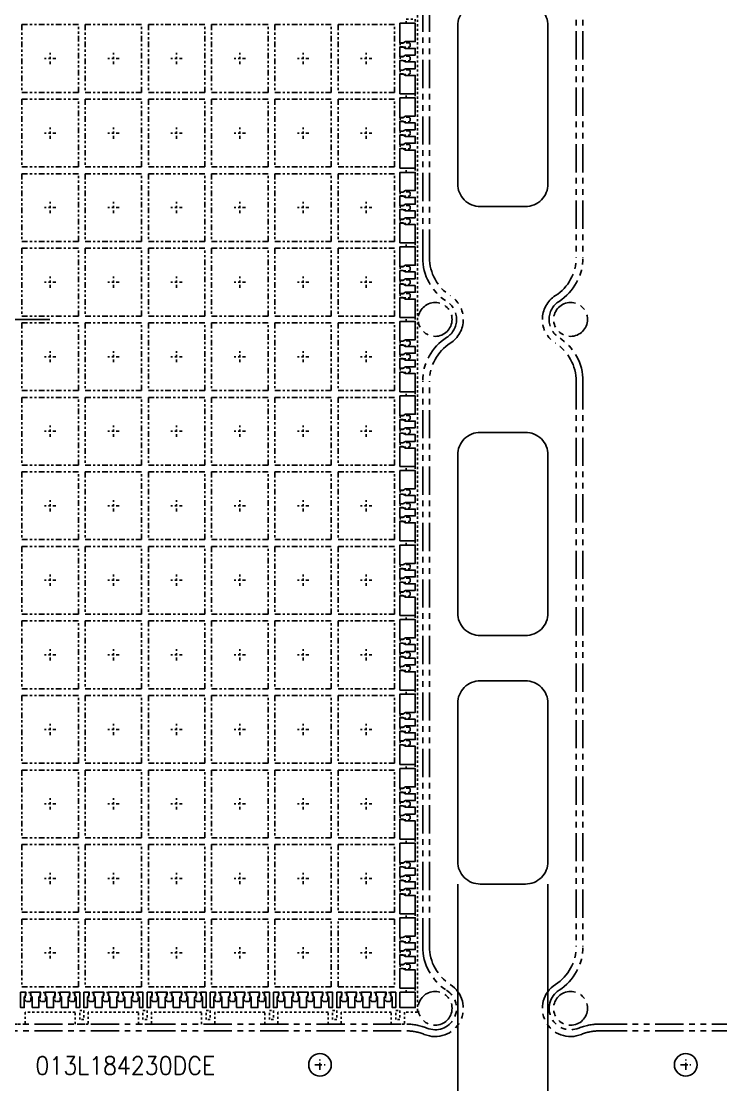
# Model space of a CAD drawing. Extents: x -335 to -11, y -372 to -1.
# Drawn here: x -253.87 to -222.88, y -334.11 to -287.03 of the extents above; entities that cross this region are included whole.
import ezdxf

# ---------------------------------------------------------------- set-up
doc = ezdxf.new("R2010")
doc.units = 0
doc.header["$MEASUREMENT"] = 0
for name, pattern in [('CENTER', [50.8, 31.75, -6.35, 6.35, -6.35]), ('CENTERX2', [4, 2.5, -0.5, 0.5, -0.5]), ('HIDDEN', [0.375, 0.25, -0.125]), ('PHANTOM', [2.5, 1.25, -0.25, 0.25, -0.25, 0.25, -0.25])]:
    doc.linetypes.add(name, pattern=pattern)
doc.layers.add('1', color=7, linetype='CONTINUOUS')
doc.layers.add('1D', color=4, linetype='CONTINUOUS')
doc.styles.add('ROMANS', font='romans', dxfattribs={"width": 0.85, "height": 0.08})

msp = doc.modelspace()

# ---------------------------------------------------------------- linework, layer by layer
at = {"layer": '1'}
for points in [[(-230.536, -294.226, -0.414214), (-231.536, -295.226), (-233.536, -295.226, -0.414214), (-234.536, -294.226), (-234.536, -287.226, -0.414214), (-233.536, -286.226), (-231.536, -286.226, -0.414214), (-230.536, -287.226)], [(-234.536, -313.226, 0.414214), (-233.536, -314.226), (-231.536, -314.226, 0.414214), (-230.536, -313.226), (-230.536, -306.226, 0.414214), (-231.536, -305.226), (-233.536, -305.226, 0.414214), (-234.536, -306.226)], [(-233.536, -325.226), (-231.536, -325.226, 0.414214), (-230.536, -324.226), (-230.536, -317.226, 0.414214), (-231.536, -316.226), (-233.536, -316.226, 0.414214), (-234.536, -317.226), (-234.536, -324.226, 0.414214)]]:
    msp.add_lwpolyline(points, format="xyb", close=True, dxfattribs=at)
for points in [[(-236.844, -287.926), (-236.961, -287.996), (-237.096, -287.996), (-237.096, -287.116), (-236.416, -287.116), (-236.416, -287.926)], [(-236.844, -289.126), (-236.961, -289.196), (-237.096, -289.196), (-237.096, -288.756), (-236.961, -288.756), (-236.844, -288.826), (-236.416, -288.826), (-236.416, -289.126)], [(-237.096, -290.236), (-237.096, -289.356), (-236.961, -289.356), (-236.844, -289.426), (-236.416, -289.426), (-236.416, -290.236)], [(-236.844, -291.226), (-236.961, -291.296), (-237.096, -291.296), (-237.096, -290.416), (-236.416, -290.416), (-236.416, -291.226)], [(-236.844, -292.426), (-236.961, -292.496), (-237.096, -292.496), (-237.096, -292.056), (-236.961, -292.056), (-236.844, -292.126), (-236.416, -292.126), (-236.416, -292.426)], [(-237.096, -293.536), (-237.096, -292.656), (-236.961, -292.656), (-236.844, -292.726), (-236.416, -292.726), (-236.416, -293.536)], [(-236.844, -294.526), (-236.961, -294.596), (-237.096, -294.596), (-237.096, -293.716), (-236.416, -293.716), (-236.416, -294.526)], [(-236.844, -295.726), (-236.961, -295.796), (-237.096, -295.796), (-237.096, -295.356), (-236.961, -295.356), (-236.844, -295.426), (-236.416, -295.426), (-236.416, -295.726)], [(-237.096, -296.836), (-237.096, -295.956), (-236.961, -295.956), (-236.844, -296.026), (-236.416, -296.026), (-236.416, -296.836)], [(-236.844, -297.826), (-236.961, -297.896), (-237.096, -297.896), (-237.096, -297.016), (-236.416, -297.016), (-236.416, -297.826)], [(-236.844, -299.026), (-236.961, -299.096), (-237.096, -299.096), (-237.096, -298.656), (-236.961, -298.656), (-236.844, -298.726), (-236.416, -298.726), (-236.416, -299.026)], [(-237.096, -300.136), (-237.096, -299.256), (-236.961, -299.256), (-236.844, -299.326), (-236.416, -299.326), (-236.416, -300.136)], [(-236.844, -301.126), (-236.961, -301.196), (-237.096, -301.196), (-237.096, -300.316), (-236.416, -300.316), (-236.416, -301.126)], [(-236.844, -302.326), (-236.961, -302.396), (-237.096, -302.396), (-237.096, -301.956), (-236.961, -301.956), (-236.844, -302.026), (-236.416, -302.026), (-236.416, -302.326)], [(-237.096, -303.436), (-237.096, -302.556), (-236.961, -302.556), (-236.844, -302.626), (-236.416, -302.626), (-236.416, -303.436)], [(-236.844, -304.426), (-236.961, -304.496), (-237.096, -304.496), (-237.096, -303.616), (-236.416, -303.616), (-236.416, -304.426)], [(-236.844, -305.626), (-236.961, -305.696), (-237.096, -305.696), (-237.096, -305.256), (-236.961, -305.256), (-236.844, -305.326), (-236.416, -305.326), (-236.416, -305.626)], [(-237.096, -306.736), (-237.096, -305.856), (-236.961, -305.856), (-236.844, -305.926), (-236.416, -305.926), (-236.416, -306.736)], [(-236.844, -307.726), (-236.961, -307.796), (-237.096, -307.796), (-237.096, -306.916), (-236.416, -306.916), (-236.416, -307.726)], [(-236.844, -308.926), (-236.961, -308.996), (-237.096, -308.996), (-237.096, -308.556), (-236.961, -308.556), (-236.844, -308.626), (-236.416, -308.626), (-236.416, -308.926)], [(-237.096, -310.036), (-237.096, -309.156), (-236.961, -309.156), (-236.844, -309.226), (-236.416, -309.226), (-236.416, -310.036)], [(-236.844, -311.026), (-236.961, -311.096), (-237.096, -311.096), (-237.096, -310.216), (-236.416, -310.216), (-236.416, -311.026)], [(-236.844, -312.226), (-236.961, -312.296), (-237.096, -312.296), (-237.096, -311.856), (-236.961, -311.856), (-236.844, -311.926), (-236.416, -311.926), (-236.416, -312.226)], [(-237.096, -313.336), (-237.096, -312.456), (-236.961, -312.456), (-236.844, -312.526), (-236.416, -312.526), (-236.416, -313.336)], [(-236.844, -314.326), (-236.961, -314.396), (-237.096, -314.396), (-237.096, -313.516), (-236.416, -313.516), (-236.416, -314.326)], [(-236.844, -315.526), (-236.961, -315.596), (-237.096, -315.596), (-237.096, -315.156), (-236.961, -315.156), (-236.844, -315.226), (-236.416, -315.226), (-236.416, -315.526)], [(-237.096, -316.636), (-237.096, -315.756), (-236.961, -315.756), (-236.844, -315.826), (-236.416, -315.826), (-236.416, -316.636)], [(-236.844, -317.626), (-236.961, -317.696), (-237.096, -317.696), (-237.096, -316.816), (-236.416, -316.816), (-236.416, -317.626)], [(-236.844, -318.826), (-236.961, -318.896), (-237.096, -318.896), (-237.096, -318.456), (-236.961, -318.456), (-236.844, -318.526), (-236.416, -318.526), (-236.416, -318.826)], [(-237.096, -319.936), (-237.096, -319.056), (-236.961, -319.056), (-236.844, -319.126), (-236.416, -319.126), (-236.416, -319.936)], [(-236.844, -320.926), (-236.961, -320.996), (-237.096, -320.996), (-237.096, -320.116), (-236.416, -320.116), (-236.416, -320.926)], [(-236.844, -322.126), (-236.961, -322.196), (-237.096, -322.196), (-237.096, -321.756), (-236.961, -321.756), (-236.844, -321.826), (-236.416, -321.826), (-236.416, -322.126)], [(-237.096, -323.236), (-237.096, -322.356), (-236.961, -322.356), (-236.844, -322.426), (-236.416, -322.426), (-236.416, -323.236)], [(-236.844, -324.226), (-236.961, -324.296), (-237.096, -324.296), (-237.096, -323.416), (-236.416, -323.416), (-236.416, -324.226)], [(-236.844, -325.426), (-236.961, -325.496), (-237.096, -325.496), (-237.096, -325.056), (-236.961, -325.056), (-236.844, -325.126), (-236.416, -325.126), (-236.416, -325.426)], [(-237.096, -326.536), (-237.096, -325.656), (-236.961, -325.656), (-236.844, -325.726), (-236.416, -325.726), (-236.416, -326.536)], [(-236.844, -327.526), (-236.961, -327.596), (-237.096, -327.596), (-237.096, -326.716), (-236.416, -326.716), (-236.416, -327.526)], [(-236.844, -328.726), (-236.961, -328.796), (-237.096, -328.796), (-237.096, -328.356), (-236.961, -328.356), (-236.844, -328.426), (-236.416, -328.426), (-236.416, -328.726)], [(-237.096, -329.836), (-237.096, -328.956), (-236.961, -328.956), (-236.844, -329.026), (-236.416, -329.026), (-236.416, -329.836)], [(-253.896, -330.016), (-253.896, -330.696), (-253.736, -330.696), (-253.736, -330.226), (-253.661, -330.151), (-253.661, -330.016)], [(-253.386, -330.696), (-253.386, -330.226), (-253.461, -330.151), (-253.461, -330.016), (-253.011, -330.016), (-253.011, -330.151), (-253.086, -330.226), (-253.086, -330.696)], [(-252.736, -330.696), (-252.736, -330.226), (-252.811, -330.151), (-252.811, -330.016), (-252.361, -330.016), (-252.361, -330.151), (-252.436, -330.226), (-252.436, -330.696)], [(-252.161, -330.016), (-251.711, -330.016), (-251.711, -330.151), (-251.786, -330.226), (-251.786, -330.696), (-252.086, -330.696), (-252.086, -330.226), (-252.161, -330.151)], [(-251.436, -330.226), (-251.511, -330.151), (-251.511, -330.016), (-251.276, -330.016), (-251.276, -330.696), (-251.436, -330.696)], [(-251.096, -330.016), (-251.096, -330.696), (-250.936, -330.696), (-250.936, -330.226), (-250.861, -330.151), (-250.861, -330.016)], [(-250.586, -330.696), (-250.586, -330.226), (-250.661, -330.151), (-250.661, -330.016), (-250.211, -330.016), (-250.211, -330.151), (-250.286, -330.226), (-250.286, -330.696)], [(-249.936, -330.696), (-249.936, -330.226), (-250.011, -330.151), (-250.011, -330.016), (-249.561, -330.016), (-249.561, -330.151), (-249.636, -330.226), (-249.636, -330.696)], [(-249.361, -330.016), (-248.911, -330.016), (-248.911, -330.151), (-248.986, -330.226), (-248.986, -330.696), (-249.286, -330.696), (-249.286, -330.226), (-249.361, -330.151)], [(-248.636, -330.226), (-248.711, -330.151), (-248.711, -330.016), (-248.476, -330.016), (-248.476, -330.696), (-248.636, -330.696)], [(-248.296, -330.016), (-248.296, -330.696), (-248.136, -330.696), (-248.136, -330.226), (-248.061, -330.151), (-248.061, -330.016)], [(-247.786, -330.696), (-247.786, -330.226), (-247.861, -330.151), (-247.861, -330.016), (-247.411, -330.016), (-247.411, -330.151), (-247.486, -330.226), (-247.486, -330.696)], [(-247.136, -330.696), (-247.136, -330.226), (-247.211, -330.151), (-247.211, -330.016), (-246.761, -330.016), (-246.761, -330.151), (-246.836, -330.226), (-246.836, -330.696)], [(-246.561, -330.016), (-246.111, -330.016), (-246.111, -330.151), (-246.186, -330.226), (-246.186, -330.696), (-246.486, -330.696), (-246.486, -330.226), (-246.561, -330.151)], [(-245.836, -330.226), (-245.911, -330.151), (-245.911, -330.016), (-245.676, -330.016), (-245.676, -330.696), (-245.836, -330.696)], [(-245.496, -330.016), (-245.496, -330.696), (-245.336, -330.696), (-245.336, -330.226), (-245.261, -330.151), (-245.261, -330.016)], [(-244.986, -330.696), (-244.986, -330.226), (-245.061, -330.151), (-245.061, -330.016), (-244.611, -330.016), (-244.611, -330.151), (-244.686, -330.226), (-244.686, -330.696)], [(-244.336, -330.696), (-244.336, -330.226), (-244.411, -330.151), (-244.411, -330.016), (-243.961, -330.016), (-243.961, -330.151), (-244.036, -330.226), (-244.036, -330.696)], [(-243.761, -330.016), (-243.311, -330.016), (-243.311, -330.151), (-243.386, -330.226), (-243.386, -330.696), (-243.686, -330.696), (-243.686, -330.226), (-243.761, -330.151)], [(-243.036, -330.226), (-243.111, -330.151), (-243.111, -330.016), (-242.876, -330.016), (-242.876, -330.696), (-243.036, -330.696)], [(-242.696, -330.016), (-242.696, -330.696), (-242.536, -330.696), (-242.536, -330.226), (-242.461, -330.151), (-242.461, -330.016)], [(-242.186, -330.696), (-242.186, -330.226), (-242.261, -330.151), (-242.261, -330.016), (-241.811, -330.016), (-241.811, -330.151), (-241.886, -330.226), (-241.886, -330.696)], [(-241.536, -330.696), (-241.536, -330.226), (-241.611, -330.151), (-241.611, -330.016), (-241.161, -330.016), (-241.161, -330.151), (-241.236, -330.226), (-241.236, -330.696)], [(-240.961, -330.016), (-240.511, -330.016), (-240.511, -330.151), (-240.586, -330.226), (-240.586, -330.696), (-240.886, -330.696), (-240.886, -330.226), (-240.961, -330.151)], [(-240.236, -330.226), (-240.311, -330.151), (-240.311, -330.016), (-240.076, -330.016), (-240.076, -330.696), (-240.236, -330.696)], [(-239.896, -330.016), (-239.896, -330.696), (-239.736, -330.696), (-239.736, -330.226), (-239.661, -330.151), (-239.661, -330.016)], [(-239.386, -330.696), (-239.386, -330.226), (-239.461, -330.151), (-239.461, -330.016), (-239.011, -330.016), (-239.011, -330.151), (-239.086, -330.226), (-239.086, -330.696)], [(-238.736, -330.696), (-238.736, -330.226), (-238.811, -330.151), (-238.811, -330.016), (-238.361, -330.016), (-238.361, -330.151), (-238.436, -330.226), (-238.436, -330.696)], [(-238.161, -330.016), (-237.711, -330.016), (-237.711, -330.151), (-237.786, -330.226), (-237.786, -330.696), (-238.086, -330.696), (-238.086, -330.226), (-238.161, -330.151)], [(-237.436, -330.226), (-237.511, -330.151), (-237.511, -330.016), (-237.276, -330.016), (-237.276, -330.696), (-237.436, -330.696)]]:
    msp.add_lwpolyline(points, close=True, dxfattribs=at)
for points in [[(-237.096, -288.156), (-236.961, -288.156), (-236.844, -288.226), (-236.416, -288.226), (-236.416, -288.526), (-236.844, -288.526), (-236.961, -288.596), (-237.096, -288.596), (-237.096, -288.156)], [(-237.096, -291.456), (-236.961, -291.456), (-236.844, -291.526), (-236.416, -291.526), (-236.416, -291.826), (-236.844, -291.826), (-236.961, -291.896), (-237.096, -291.896), (-237.096, -291.456)], [(-237.096, -294.756), (-236.961, -294.756), (-236.844, -294.826), (-236.416, -294.826), (-236.416, -295.126), (-236.844, -295.126), (-236.961, -295.196), (-237.096, -295.196), (-237.096, -294.756)], [(-237.096, -298.056), (-236.961, -298.056), (-236.844, -298.126), (-236.416, -298.126), (-236.416, -298.426), (-236.844, -298.426), (-236.961, -298.496), (-237.096, -298.496), (-237.096, -298.056)], [(-237.096, -301.356), (-236.961, -301.356), (-236.844, -301.426), (-236.416, -301.426), (-236.416, -301.726), (-236.844, -301.726), (-236.961, -301.796), (-237.096, -301.796), (-237.096, -301.356)], [(-237.096, -304.656), (-236.961, -304.656), (-236.844, -304.726), (-236.416, -304.726), (-236.416, -305.026), (-236.844, -305.026), (-236.961, -305.096), (-237.096, -305.096), (-237.096, -304.656)], [(-237.096, -307.956), (-236.961, -307.956), (-236.844, -308.026), (-236.416, -308.026), (-236.416, -308.326), (-236.844, -308.326), (-236.961, -308.396), (-237.096, -308.396), (-237.096, -307.956)], [(-237.096, -311.256), (-236.961, -311.256), (-236.844, -311.326), (-236.416, -311.326), (-236.416, -311.626), (-236.844, -311.626), (-236.961, -311.696), (-237.096, -311.696), (-237.096, -311.256)], [(-237.096, -314.556), (-236.961, -314.556), (-236.844, -314.626), (-236.416, -314.626), (-236.416, -314.926), (-236.844, -314.926), (-236.961, -314.996), (-237.096, -314.996), (-237.096, -314.556)], [(-237.096, -317.856), (-236.961, -317.856), (-236.844, -317.926), (-236.416, -317.926), (-236.416, -318.226), (-236.844, -318.226), (-236.961, -318.296), (-237.096, -318.296), (-237.096, -317.856)], [(-237.096, -321.156), (-236.961, -321.156), (-236.844, -321.226), (-236.416, -321.226), (-236.416, -321.526), (-236.844, -321.526), (-236.961, -321.596), (-237.096, -321.596), (-237.096, -321.156)], [(-237.096, -324.456), (-236.961, -324.456), (-236.844, -324.526), (-236.416, -324.526), (-236.416, -324.826), (-236.844, -324.826), (-236.961, -324.896), (-237.096, -324.896), (-237.096, -324.456)], [(-237.096, -327.756), (-236.961, -327.756), (-236.844, -327.826), (-236.416, -327.826), (-236.416, -328.126), (-236.844, -328.126), (-236.961, -328.196), (-237.096, -328.196), (-237.096, -327.756)]]:
    msp.add_lwpolyline(points, dxfattribs=at)
at = {"layer": '1', "linetype": 'ByBlock'}
msp.add_lwpolyline([(-236.416, -330.016), (-236.416, -330.696), (-237.096, -330.696), (-237.096, -330.016)], close=True, dxfattribs=at)
at = {"layer": '1'}
for centre in [(-240.636, -333.226), (-224.436, -333.226)]:
    msp.add_circle(centre, 0.5, dxfattribs=at)
at = {"layer": '1D', "linetype": 'HIDDEN', "ltscale": 0.2}
for p, q in [((-236.316, -269.556), (-236.316, -330.896)), ((-251.476, -330.896), (-253.696, -330.896)), ((-248.676, -330.896), (-250.896, -330.896)), ((-245.876, -330.896), (-248.096, -330.896)), ((-243.076, -330.896), (-245.296, -330.896)), ((-240.276, -330.896), (-242.496, -330.896)), ((-237.476, -330.896), (-239.696, -330.896)), ((-236.316, -330.896), (-236.896, -330.896))]:
    msp.add_line(p, q, dxfattribs=at)
at = {"layer": '1D', "linetype": 'CENTERX2'}
msp.add_line((-275.101, -300.226), (-252.471, -300.226), dxfattribs=at)
at = {"layer": '1D', "linetype": 'ByBlock'}
for p, q in [((-234.536, -325.234), (-234.536, -347.436)), ((-230.536, -325.234), (-230.536, -347.436))]:
    msp.add_line(p, q, dxfattribs=at)
at = {"layer": '1D', "linetype": 'CENTER', "ltscale": 0.01}
for p, q in [((-240.866, -333.226), (-240.407, -333.226)), ((-240.636, -333.456), (-240.636, -332.997)), ((-224.666, -333.226), (-224.207, -333.226)), ((-224.436, -333.456), (-224.436, -332.997))]:
    msp.add_line(p, q, dxfattribs=at)
at = {"layer": '1D', "color": 2, "linetype": 'PHANTOM'}
for points in [[(-236.786, -268.726), (-290.786, -268.726, -0.09902), (-291.555, -268.572, 0.916659), (-292.709, -270.78, -0.255924), (-291.786, -272.465), (-291.786, -297.488, -0.255924), (-292.709, -299.173, 0.547723), (-292.709, -301.28, -0.255924), (-291.786, -302.965), (-291.786, -327.988, -0.255924), (-292.709, -329.673, 0.916659), (-291.555, -331.88, -0.09902), (-290.786, -331.726), (-236.786, -331.726, -0.09902), (-236.017, -331.88, 0.916659), (-234.863, -329.673, -0.255924), (-235.786, -327.988), (-235.786, -302.965, -0.255924), (-234.863, -301.28, 0.547723), (-234.863, -299.173, -0.255924), (-235.786, -297.488), (-235.786, -272.465, -0.255924), (-234.863, -270.78, 0.916659), (-236.017, -268.572, -0.09902)], [(-236.786, -269.026), (-290.786, -269.026, -0.09902), (-291.671, -268.849, 0.916659), (-292.548, -270.527, -0.255924), (-291.486, -272.465), (-291.486, -297.488, -0.255924), (-292.548, -299.426, 0.547723), (-292.548, -301.027, -0.255924), (-291.486, -302.965), (-291.486, -327.988, -0.255924), (-292.548, -329.926, 0.916659), (-291.671, -331.603, -0.09902), (-290.786, -331.426), (-236.786, -331.426, -0.09902), (-235.902, -331.603, 0.916659), (-235.025, -329.926, -0.255924), (-236.086, -327.988), (-236.086, -302.965, -0.255924), (-235.025, -301.027, 0.547723), (-235.025, -299.426, -0.255924), (-236.086, -297.488), (-236.086, -272.465, -0.255924), (-235.025, -270.527, 0.916659), (-235.902, -268.849, -0.09902)], [(-174.286, -268.726), (-228.286, -268.726, -0.09902), (-229.055, -268.572, 0.916659), (-230.209, -270.78, -0.255924), (-229.286, -272.465), (-229.286, -297.488, -0.255924), (-230.209, -299.173, 0.547723), (-230.209, -301.28, -0.255924), (-229.286, -302.965), (-229.286, -327.988, -0.255924), (-230.209, -329.673, 0.916659), (-229.055, -331.88, -0.09902), (-228.286, -331.726), (-174.286, -331.726, -0.09902), (-173.517, -331.88, 0.916659), (-172.363, -329.673, -0.255924), (-173.286, -327.988), (-173.286, -302.965, -0.255924), (-172.363, -301.28, 0.547723), (-172.363, -299.173, -0.255924), (-173.286, -297.488), (-173.286, -272.465, -0.255924), (-172.363, -270.78, 0.916659), (-173.517, -268.572, -0.09902)], [(-174.286, -269.026), (-228.286, -269.026, -0.09902), (-229.171, -268.849, 0.916659), (-230.048, -270.527, -0.255924), (-228.986, -272.465), (-228.986, -297.488, -0.255924), (-230.048, -299.426, 0.547723), (-230.048, -301.027, -0.255924), (-228.986, -302.965), (-228.986, -327.988, -0.255924), (-230.048, -329.926, 0.916659), (-229.171, -331.603, -0.09902), (-228.286, -331.426), (-174.286, -331.426, -0.09902), (-173.402, -331.603, 0.916659), (-172.525, -329.926, -0.255924), (-173.586, -327.988), (-173.586, -302.965, -0.255924), (-172.525, -301.027, 0.547723), (-172.525, -299.426, -0.255924), (-173.586, -297.488), (-173.586, -272.465, -0.255924), (-172.525, -270.527, 0.916659), (-173.402, -268.849, -0.09902)]]:
    msp.add_lwpolyline(points, format="xyb", close=True, dxfattribs=at)
at = {"layer": '1D', "color": 2, "linetype": 'PHANTOM', "ltscale": 0.2}
for points in [[(-251.336, -287.176), (-253.836, -287.176), (-253.836, -290.176), (-251.336, -290.176)], [(-248.536, -287.176), (-251.036, -287.176), (-251.036, -290.176), (-248.536, -290.176)], [(-245.736, -287.176), (-248.236, -287.176), (-248.236, -290.176), (-245.736, -290.176)], [(-242.936, -287.176), (-245.436, -287.176), (-245.436, -290.176), (-242.936, -290.176)], [(-240.136, -287.176), (-242.636, -287.176), (-242.636, -290.176), (-240.136, -290.176)], [(-237.336, -287.176), (-239.836, -287.176), (-239.836, -290.176), (-237.336, -290.176)], [(-251.336, -290.476), (-253.836, -290.476), (-253.836, -293.476), (-251.336, -293.476)], [(-248.536, -290.476), (-251.036, -290.476), (-251.036, -293.476), (-248.536, -293.476)], [(-245.736, -290.476), (-248.236, -290.476), (-248.236, -293.476), (-245.736, -293.476)], [(-242.936, -290.476), (-245.436, -290.476), (-245.436, -293.476), (-242.936, -293.476)], [(-240.136, -290.476), (-242.636, -290.476), (-242.636, -293.476), (-240.136, -293.476)], [(-237.336, -290.476), (-239.836, -290.476), (-239.836, -293.476), (-237.336, -293.476)], [(-251.336, -293.776), (-253.836, -293.776), (-253.836, -296.776), (-251.336, -296.776)], [(-248.536, -293.776), (-251.036, -293.776), (-251.036, -296.776), (-248.536, -296.776)], [(-245.736, -293.776), (-248.236, -293.776), (-248.236, -296.776), (-245.736, -296.776)], [(-242.936, -293.776), (-245.436, -293.776), (-245.436, -296.776), (-242.936, -296.776)], [(-240.136, -293.776), (-242.636, -293.776), (-242.636, -296.776), (-240.136, -296.776)], [(-237.336, -293.776), (-239.836, -293.776), (-239.836, -296.776), (-237.336, -296.776)], [(-251.336, -297.076), (-253.836, -297.076), (-253.836, -300.076), (-251.336, -300.076)], [(-248.536, -297.076), (-251.036, -297.076), (-251.036, -300.076), (-248.536, -300.076)], [(-245.736, -297.076), (-248.236, -297.076), (-248.236, -300.076), (-245.736, -300.076)], [(-242.936, -297.076), (-245.436, -297.076), (-245.436, -300.076), (-242.936, -300.076)], [(-240.136, -297.076), (-242.636, -297.076), (-242.636, -300.076), (-240.136, -300.076)], [(-237.336, -297.076), (-239.836, -297.076), (-239.836, -300.076), (-237.336, -300.076)], [(-251.336, -300.376), (-253.836, -300.376), (-253.836, -303.376), (-251.336, -303.376)], [(-248.536, -300.376), (-251.036, -300.376), (-251.036, -303.376), (-248.536, -303.376)], [(-245.736, -300.376), (-248.236, -300.376), (-248.236, -303.376), (-245.736, -303.376)], [(-242.936, -300.376), (-245.436, -300.376), (-245.436, -303.376), (-242.936, -303.376)], [(-240.136, -300.376), (-242.636, -300.376), (-242.636, -303.376), (-240.136, -303.376)], [(-237.336, -300.376), (-239.836, -300.376), (-239.836, -303.376), (-237.336, -303.376)], [(-251.336, -303.676), (-253.836, -303.676), (-253.836, -306.676), (-251.336, -306.676)], [(-248.536, -303.676), (-251.036, -303.676), (-251.036, -306.676), (-248.536, -306.676)], [(-245.736, -303.676), (-248.236, -303.676), (-248.236, -306.676), (-245.736, -306.676)], [(-242.936, -303.676), (-245.436, -303.676), (-245.436, -306.676), (-242.936, -306.676)], [(-240.136, -303.676), (-242.636, -303.676), (-242.636, -306.676), (-240.136, -306.676)], [(-237.336, -303.676), (-239.836, -303.676), (-239.836, -306.676), (-237.336, -306.676)], [(-251.336, -306.976), (-253.836, -306.976), (-253.836, -309.976), (-251.336, -309.976)], [(-248.536, -306.976), (-251.036, -306.976), (-251.036, -309.976), (-248.536, -309.976)], [(-245.736, -306.976), (-248.236, -306.976), (-248.236, -309.976), (-245.736, -309.976)], [(-242.936, -306.976), (-245.436, -306.976), (-245.436, -309.976), (-242.936, -309.976)], [(-240.136, -306.976), (-242.636, -306.976), (-242.636, -309.976), (-240.136, -309.976)], [(-237.336, -306.976), (-239.836, -306.976), (-239.836, -309.976), (-237.336, -309.976)], [(-251.336, -310.276), (-253.836, -310.276), (-253.836, -313.276), (-251.336, -313.276)], [(-248.536, -310.276), (-251.036, -310.276), (-251.036, -313.276), (-248.536, -313.276)], [(-245.736, -310.276), (-248.236, -310.276), (-248.236, -313.276), (-245.736, -313.276)], [(-242.936, -310.276), (-245.436, -310.276), (-245.436, -313.276), (-242.936, -313.276)], [(-240.136, -310.276), (-242.636, -310.276), (-242.636, -313.276), (-240.136, -313.276)], [(-237.336, -310.276), (-239.836, -310.276), (-239.836, -313.276), (-237.336, -313.276)], [(-251.336, -313.576), (-253.836, -313.576), (-253.836, -316.576), (-251.336, -316.576)], [(-248.536, -313.576), (-251.036, -313.576), (-251.036, -316.576), (-248.536, -316.576)], [(-245.736, -313.576), (-248.236, -313.576), (-248.236, -316.576), (-245.736, -316.576)], [(-242.936, -313.576), (-245.436, -313.576), (-245.436, -316.576), (-242.936, -316.576)], [(-240.136, -313.576), (-242.636, -313.576), (-242.636, -316.576), (-240.136, -316.576)], [(-237.336, -313.576), (-239.836, -313.576), (-239.836, -316.576), (-237.336, -316.576)], [(-251.336, -316.876), (-253.836, -316.876), (-253.836, -319.876), (-251.336, -319.876)], [(-248.536, -316.876), (-251.036, -316.876), (-251.036, -319.876), (-248.536, -319.876)], [(-245.736, -316.876), (-248.236, -316.876), (-248.236, -319.876), (-245.736, -319.876)], [(-242.936, -316.876), (-245.436, -316.876), (-245.436, -319.876), (-242.936, -319.876)], [(-240.136, -316.876), (-242.636, -316.876), (-242.636, -319.876), (-240.136, -319.876)], [(-237.336, -316.876), (-239.836, -316.876), (-239.836, -319.876), (-237.336, -319.876)], [(-251.336, -320.176), (-253.836, -320.176), (-253.836, -323.176), (-251.336, -323.176)], [(-248.536, -320.176), (-251.036, -320.176), (-251.036, -323.176), (-248.536, -323.176)], [(-245.736, -320.176), (-248.236, -320.176), (-248.236, -323.176), (-245.736, -323.176)], [(-242.936, -320.176), (-245.436, -320.176), (-245.436, -323.176), (-242.936, -323.176)], [(-240.136, -320.176), (-242.636, -320.176), (-242.636, -323.176), (-240.136, -323.176)], [(-237.336, -320.176), (-239.836, -320.176), (-239.836, -323.176), (-237.336, -323.176)], [(-251.336, -323.476), (-253.836, -323.476), (-253.836, -326.476), (-251.336, -326.476)], [(-248.536, -323.476), (-251.036, -323.476), (-251.036, -326.476), (-248.536, -326.476)], [(-245.736, -323.476), (-248.236, -323.476), (-248.236, -326.476), (-245.736, -326.476)], [(-242.936, -323.476), (-245.436, -323.476), (-245.436, -326.476), (-242.936, -326.476)], [(-240.136, -323.476), (-242.636, -323.476), (-242.636, -326.476), (-240.136, -326.476)], [(-237.336, -323.476), (-239.836, -323.476), (-239.836, -326.476), (-237.336, -326.476)], [(-251.336, -326.776), (-253.836, -326.776), (-253.836, -329.776), (-251.336, -329.776)], [(-248.536, -326.776), (-251.036, -326.776), (-251.036, -329.776), (-248.536, -329.776)], [(-245.736, -326.776), (-248.236, -326.776), (-248.236, -329.776), (-245.736, -329.776)], [(-242.936, -326.776), (-245.436, -326.776), (-245.436, -329.776), (-242.936, -329.776)], [(-240.136, -326.776), (-242.636, -326.776), (-242.636, -329.776), (-240.136, -329.776)], [(-239.836, -326.776), (-237.336, -326.776), (-237.336, -329.776), (-239.836, -329.776)]]:
    msp.add_lwpolyline(points, close=True, dxfattribs=at)
at = {"layer": '1D', "linetype": 'HIDDEN', "ltscale": 0.2}
for points in [[(-236.816, -287.116), (-236.816, -286.936), (-236.416, -286.936), (-236.416, -287.116)], [(-236.816, -290.416), (-236.816, -290.236), (-236.416, -290.236), (-236.416, -290.416)], [(-236.816, -293.716), (-236.816, -293.536), (-236.416, -293.536), (-236.416, -293.716)], [(-236.816, -297.016), (-236.816, -296.836), (-236.416, -296.836), (-236.416, -297.016)], [(-236.816, -300.316), (-236.816, -300.136), (-236.416, -300.136), (-236.416, -300.316)], [(-236.816, -303.616), (-236.816, -303.436), (-236.416, -303.436), (-236.416, -303.616)], [(-236.816, -306.916), (-236.816, -306.736), (-236.416, -306.736), (-236.416, -306.916)], [(-236.816, -310.216), (-236.816, -310.036), (-236.416, -310.036), (-236.416, -310.216)], [(-236.816, -313.516), (-236.816, -313.336), (-236.416, -313.336), (-236.416, -313.516)], [(-236.816, -316.816), (-236.816, -316.636), (-236.416, -316.636), (-236.416, -316.816)], [(-236.816, -320.116), (-236.816, -319.936), (-236.416, -319.936), (-236.416, -320.116)], [(-236.816, -323.416), (-236.816, -323.236), (-236.416, -323.236), (-236.416, -323.416)], [(-236.816, -326.716), (-236.816, -326.536), (-236.416, -326.536), (-236.416, -326.716)], [(-236.816, -330.016), (-236.816, -329.836), (-236.416, -329.836), (-236.416, -330.016)], [(-251.276, -330.826), (-251.096, -330.826), (-251.096, -331.226), (-251.276, -331.226)], [(-248.476, -330.826), (-248.296, -330.826), (-248.296, -331.226), (-248.476, -331.226)], [(-245.676, -330.826), (-245.496, -330.826), (-245.496, -331.226), (-245.676, -331.226)], [(-242.876, -330.826), (-242.696, -330.826), (-242.696, -331.226), (-242.876, -331.226)], [(-240.076, -330.826), (-239.896, -330.826), (-239.896, -331.226), (-240.076, -331.226)], [(-237.276, -330.826), (-237.096, -330.826), (-237.096, -331.226), (-237.276, -331.226)]]:
    msp.add_lwpolyline(points, close=True, dxfattribs=at)
for points in [[(-236.636, -288.051, 0.414214), (-236.711, -287.976), (-236.928, -287.976), (-236.961, -287.986), (-237.086, -287.986), (-237.086, -288.166), (-236.961, -288.166), (-236.928, -288.176), (-236.711, -288.176, 0.414214), (-236.636, -288.101)], [(-236.636, -288.651, 0.414214), (-236.711, -288.576), (-236.928, -288.576), (-236.961, -288.586), (-237.086, -288.586), (-237.086, -288.766), (-236.961, -288.766), (-236.928, -288.776), (-236.711, -288.776, 0.414214), (-236.636, -288.701)], [(-236.636, -289.251, 0.414214), (-236.711, -289.176), (-236.928, -289.176), (-236.961, -289.186), (-237.086, -289.186), (-237.086, -289.366), (-236.961, -289.366), (-236.928, -289.376), (-236.711, -289.376, 0.414214), (-236.636, -289.301)], [(-236.636, -291.351, 0.414214), (-236.711, -291.276), (-236.928, -291.276), (-236.961, -291.286), (-237.086, -291.286), (-237.086, -291.466), (-236.961, -291.466), (-236.928, -291.476), (-236.711, -291.476, 0.414214), (-236.636, -291.401)], [(-236.636, -291.951, 0.414214), (-236.711, -291.876), (-236.928, -291.876), (-236.961, -291.886), (-237.086, -291.886), (-237.086, -292.066), (-236.961, -292.066), (-236.928, -292.076), (-236.711, -292.076, 0.414214), (-236.636, -292.001)], [(-236.636, -292.551, 0.414214), (-236.711, -292.476), (-236.928, -292.476), (-236.961, -292.486), (-237.086, -292.486), (-237.086, -292.666), (-236.961, -292.666), (-236.928, -292.676), (-236.711, -292.676, 0.414214), (-236.636, -292.601)], [(-236.636, -294.651, 0.414214), (-236.711, -294.576), (-236.928, -294.576), (-236.961, -294.586), (-237.086, -294.586), (-237.086, -294.766), (-236.961, -294.766), (-236.928, -294.776), (-236.711, -294.776, 0.414214), (-236.636, -294.701)], [(-236.636, -295.251, 0.414214), (-236.711, -295.176), (-236.928, -295.176), (-236.961, -295.186), (-237.086, -295.186), (-237.086, -295.366), (-236.961, -295.366), (-236.928, -295.376), (-236.711, -295.376, 0.414214), (-236.636, -295.301)], [(-236.636, -295.851, 0.414214), (-236.711, -295.776), (-236.928, -295.776), (-236.961, -295.786), (-237.086, -295.786), (-237.086, -295.966), (-236.961, -295.966), (-236.928, -295.976), (-236.711, -295.976, 0.414214), (-236.636, -295.901)], [(-236.636, -297.951, 0.414214), (-236.711, -297.876), (-236.928, -297.876), (-236.961, -297.886), (-237.086, -297.886), (-237.086, -298.066), (-236.961, -298.066), (-236.928, -298.076), (-236.711, -298.076, 0.414214), (-236.636, -298.001)], [(-236.636, -298.551, 0.414214), (-236.711, -298.476), (-236.928, -298.476), (-236.961, -298.486), (-237.086, -298.486), (-237.086, -298.666), (-236.961, -298.666), (-236.928, -298.676), (-236.711, -298.676, 0.414214), (-236.636, -298.601)], [(-236.636, -299.151, 0.414214), (-236.711, -299.076), (-236.928, -299.076), (-236.961, -299.086), (-237.086, -299.086), (-237.086, -299.266), (-236.961, -299.266), (-236.928, -299.276), (-236.711, -299.276, 0.414214), (-236.636, -299.201)], [(-236.636, -301.251, 0.414214), (-236.711, -301.176), (-236.928, -301.176), (-236.961, -301.186), (-237.086, -301.186), (-237.086, -301.366), (-236.961, -301.366), (-236.928, -301.376), (-236.711, -301.376, 0.414214), (-236.636, -301.301)], [(-236.636, -301.851, 0.414214), (-236.711, -301.776), (-236.928, -301.776), (-236.961, -301.786), (-237.086, -301.786), (-237.086, -301.966), (-236.961, -301.966), (-236.928, -301.976), (-236.711, -301.976, 0.414214), (-236.636, -301.901)], [(-236.636, -302.451, 0.414214), (-236.711, -302.376), (-236.928, -302.376), (-236.961, -302.386), (-237.086, -302.386), (-237.086, -302.566), (-236.961, -302.566), (-236.928, -302.576), (-236.711, -302.576, 0.414214), (-236.636, -302.501)], [(-236.636, -304.551, 0.414214), (-236.711, -304.476), (-236.928, -304.476), (-236.961, -304.486), (-237.086, -304.486), (-237.086, -304.666), (-236.961, -304.666), (-236.928, -304.676), (-236.711, -304.676, 0.414214), (-236.636, -304.601)], [(-236.636, -305.151, 0.414214), (-236.711, -305.076), (-236.928, -305.076), (-236.961, -305.086), (-237.086, -305.086), (-237.086, -305.266), (-236.961, -305.266), (-236.928, -305.276), (-236.711, -305.276, 0.414214), (-236.636, -305.201)], [(-236.636, -305.751, 0.414214), (-236.711, -305.676), (-236.928, -305.676), (-236.961, -305.686), (-237.086, -305.686), (-237.086, -305.866), (-236.961, -305.866), (-236.928, -305.876), (-236.711, -305.876, 0.414214), (-236.636, -305.801)], [(-236.636, -307.851, 0.414214), (-236.711, -307.776), (-236.928, -307.776), (-236.961, -307.786), (-237.086, -307.786), (-237.086, -307.966), (-236.961, -307.966), (-236.928, -307.976), (-236.711, -307.976, 0.414214), (-236.636, -307.901)], [(-236.636, -308.451, 0.414214), (-236.711, -308.376), (-236.928, -308.376), (-236.961, -308.386), (-237.086, -308.386), (-237.086, -308.566), (-236.961, -308.566), (-236.928, -308.576), (-236.711, -308.576, 0.414214), (-236.636, -308.501)], [(-236.636, -309.051, 0.414214), (-236.711, -308.976), (-236.928, -308.976), (-236.961, -308.986), (-237.086, -308.986), (-237.086, -309.166), (-236.961, -309.166), (-236.928, -309.176), (-236.711, -309.176, 0.414214), (-236.636, -309.101)], [(-236.636, -311.151, 0.414214), (-236.711, -311.076), (-236.928, -311.076), (-236.961, -311.086), (-237.086, -311.086), (-237.086, -311.266), (-236.961, -311.266), (-236.928, -311.276), (-236.711, -311.276, 0.414214), (-236.636, -311.201)], [(-236.636, -311.751, 0.414214), (-236.711, -311.676), (-236.928, -311.676), (-236.961, -311.686), (-237.086, -311.686), (-237.086, -311.866), (-236.961, -311.866), (-236.928, -311.876), (-236.711, -311.876, 0.414214), (-236.636, -311.801)], [(-236.636, -312.351, 0.414214), (-236.711, -312.276), (-236.928, -312.276), (-236.961, -312.286), (-237.086, -312.286), (-237.086, -312.466), (-236.961, -312.466), (-236.928, -312.476), (-236.711, -312.476, 0.414214), (-236.636, -312.401)], [(-236.636, -314.451, 0.414214), (-236.711, -314.376), (-236.928, -314.376), (-236.961, -314.386), (-237.086, -314.386), (-237.086, -314.566), (-236.961, -314.566), (-236.928, -314.576), (-236.711, -314.576, 0.414214), (-236.636, -314.501)], [(-236.636, -315.051, 0.414214), (-236.711, -314.976), (-236.928, -314.976), (-236.961, -314.986), (-237.086, -314.986), (-237.086, -315.166), (-236.961, -315.166), (-236.928, -315.176), (-236.711, -315.176, 0.414214), (-236.636, -315.101)], [(-236.636, -315.651, 0.414214), (-236.711, -315.576), (-236.928, -315.576), (-236.961, -315.586), (-237.086, -315.586), (-237.086, -315.766), (-236.961, -315.766), (-236.928, -315.776), (-236.711, -315.776, 0.414214), (-236.636, -315.701)], [(-236.636, -317.751, 0.414214), (-236.711, -317.676), (-236.928, -317.676), (-236.961, -317.686), (-237.086, -317.686), (-237.086, -317.866), (-236.961, -317.866), (-236.928, -317.876), (-236.711, -317.876, 0.414214), (-236.636, -317.801)], [(-236.636, -318.351, 0.414214), (-236.711, -318.276), (-236.928, -318.276), (-236.961, -318.286), (-237.086, -318.286), (-237.086, -318.466), (-236.961, -318.466), (-236.928, -318.476), (-236.711, -318.476, 0.414214), (-236.636, -318.401)], [(-236.636, -318.951, 0.414214), (-236.711, -318.876), (-236.928, -318.876), (-236.961, -318.886), (-237.086, -318.886), (-237.086, -319.066), (-236.961, -319.066), (-236.928, -319.076), (-236.711, -319.076, 0.414214), (-236.636, -319.001)], [(-236.636, -321.051, 0.414214), (-236.711, -320.976), (-236.928, -320.976), (-236.961, -320.986), (-237.086, -320.986), (-237.086, -321.166), (-236.961, -321.166), (-236.928, -321.176), (-236.711, -321.176, 0.414214), (-236.636, -321.101)], [(-236.636, -321.651, 0.414214), (-236.711, -321.576), (-236.928, -321.576), (-236.961, -321.586), (-237.086, -321.586), (-237.086, -321.766), (-236.961, -321.766), (-236.928, -321.776), (-236.711, -321.776, 0.414214), (-236.636, -321.701)], [(-236.636, -322.251, 0.414214), (-236.711, -322.176), (-236.928, -322.176), (-236.961, -322.186), (-237.086, -322.186), (-237.086, -322.366), (-236.961, -322.366), (-236.928, -322.376), (-236.711, -322.376, 0.414214), (-236.636, -322.301)], [(-236.636, -324.351, 0.414214), (-236.711, -324.276), (-236.928, -324.276), (-236.961, -324.286), (-237.086, -324.286), (-237.086, -324.466), (-236.961, -324.466), (-236.928, -324.476), (-236.711, -324.476, 0.414214), (-236.636, -324.401)], [(-236.636, -324.951, 0.414214), (-236.711, -324.876), (-236.928, -324.876), (-236.961, -324.886), (-237.086, -324.886), (-237.086, -325.066), (-236.961, -325.066), (-236.928, -325.076), (-236.711, -325.076, 0.414214), (-236.636, -325.001)], [(-236.636, -325.551, 0.414214), (-236.711, -325.476), (-236.928, -325.476), (-236.961, -325.486), (-237.086, -325.486), (-237.086, -325.666), (-236.961, -325.666), (-236.928, -325.676), (-236.711, -325.676, 0.414214), (-236.636, -325.601)], [(-236.636, -327.651, 0.414214), (-236.711, -327.576), (-236.928, -327.576), (-236.961, -327.586), (-237.086, -327.586), (-237.086, -327.766), (-236.961, -327.766), (-236.928, -327.776), (-236.711, -327.776, 0.414214), (-236.636, -327.701)], [(-236.636, -328.251, 0.414214), (-236.711, -328.176), (-236.928, -328.176), (-236.961, -328.186), (-237.086, -328.186), (-237.086, -328.366), (-236.961, -328.366), (-236.928, -328.376), (-236.711, -328.376, 0.414214), (-236.636, -328.301)], [(-236.636, -328.851, 0.414214), (-236.711, -328.776), (-236.928, -328.776), (-236.961, -328.786), (-237.086, -328.786), (-237.086, -328.966), (-236.961, -328.966), (-236.928, -328.976), (-236.711, -328.976, 0.414214), (-236.636, -328.901)], [(-253.436, -330.351), (-253.436, -330.176), (-253.446, -330.151), (-253.446, -330.151), (-253.446, -330.026), (-253.676, -330.026), (-253.676, -330.151), (-253.676, -330.151), (-253.686, -330.176), (-253.686, -330.351, 0.414214), (-253.611, -330.426), (-253.511, -330.426, 0.414214)], [(-252.786, -330.351), (-252.786, -330.176), (-252.796, -330.151), (-252.796, -330.151), (-252.796, -330.026), (-253.026, -330.026), (-253.026, -330.151), (-253.026, -330.151), (-253.036, -330.176), (-253.036, -330.351, 0.414214), (-252.961, -330.426), (-252.861, -330.426, 0.414214)], [(-252.136, -330.351), (-252.136, -330.176), (-252.146, -330.151), (-252.146, -330.151), (-252.146, -330.026), (-252.376, -330.026), (-252.376, -330.151), (-252.376, -330.151), (-252.386, -330.176), (-252.386, -330.351, 0.414214), (-252.311, -330.426), (-252.211, -330.426, 0.414214)], [(-251.486, -330.351), (-251.486, -330.176), (-251.496, -330.151), (-251.496, -330.151), (-251.496, -330.026), (-251.726, -330.026), (-251.726, -330.151), (-251.726, -330.151), (-251.736, -330.176), (-251.736, -330.351, 0.414214), (-251.661, -330.426), (-251.561, -330.426, 0.414214)], [(-250.636, -330.351), (-250.636, -330.176), (-250.646, -330.151), (-250.646, -330.151), (-250.646, -330.026), (-250.876, -330.026), (-250.876, -330.151), (-250.876, -330.151), (-250.886, -330.176), (-250.886, -330.351, 0.414214), (-250.811, -330.426), (-250.711, -330.426, 0.414214)], [(-249.986, -330.351), (-249.986, -330.176), (-249.996, -330.151), (-249.996, -330.151), (-249.996, -330.026), (-250.226, -330.026), (-250.226, -330.151), (-250.226, -330.151), (-250.236, -330.176), (-250.236, -330.351, 0.414214), (-250.161, -330.426), (-250.061, -330.426, 0.414214)], [(-249.336, -330.351), (-249.336, -330.176), (-249.346, -330.151), (-249.346, -330.151), (-249.346, -330.026), (-249.576, -330.026), (-249.576, -330.151), (-249.576, -330.151), (-249.586, -330.176), (-249.586, -330.351, 0.414214), (-249.511, -330.426), (-249.411, -330.426, 0.414214)], [(-248.686, -330.351), (-248.686, -330.176), (-248.696, -330.151), (-248.696, -330.151), (-248.696, -330.026), (-248.926, -330.026), (-248.926, -330.151), (-248.926, -330.151), (-248.936, -330.176), (-248.936, -330.351, 0.414214), (-248.861, -330.426), (-248.761, -330.426, 0.414214)], [(-247.836, -330.351), (-247.836, -330.176), (-247.846, -330.151), (-247.846, -330.151), (-247.846, -330.026), (-248.076, -330.026), (-248.076, -330.151), (-248.076, -330.151), (-248.086, -330.176), (-248.086, -330.351, 0.414214), (-248.011, -330.426), (-247.911, -330.426, 0.414214)], [(-247.186, -330.351), (-247.186, -330.176), (-247.196, -330.151), (-247.196, -330.151), (-247.196, -330.026), (-247.426, -330.026), (-247.426, -330.151), (-247.426, -330.151), (-247.436, -330.176), (-247.436, -330.351, 0.414214), (-247.361, -330.426), (-247.261, -330.426, 0.414214)], [(-246.536, -330.351), (-246.536, -330.176), (-246.546, -330.151), (-246.546, -330.151), (-246.546, -330.026), (-246.776, -330.026), (-246.776, -330.151), (-246.776, -330.151), (-246.786, -330.176), (-246.786, -330.351, 0.414214), (-246.711, -330.426), (-246.611, -330.426, 0.414214)], [(-245.886, -330.351), (-245.886, -330.176), (-245.896, -330.151), (-245.896, -330.151), (-245.896, -330.026), (-246.126, -330.026), (-246.126, -330.151), (-246.126, -330.151), (-246.136, -330.176), (-246.136, -330.351, 0.414214), (-246.061, -330.426), (-245.961, -330.426, 0.414214)], [(-245.036, -330.351), (-245.036, -330.176), (-245.046, -330.151), (-245.046, -330.151), (-245.046, -330.026), (-245.276, -330.026), (-245.276, -330.151), (-245.276, -330.151), (-245.286, -330.176), (-245.286, -330.351, 0.414214), (-245.211, -330.426), (-245.111, -330.426, 0.414214)], [(-244.386, -330.351), (-244.386, -330.176), (-244.396, -330.151), (-244.396, -330.151), (-244.396, -330.026), (-244.626, -330.026), (-244.626, -330.151), (-244.626, -330.151), (-244.636, -330.176), (-244.636, -330.351, 0.414214), (-244.561, -330.426), (-244.461, -330.426, 0.414214)], [(-243.736, -330.351), (-243.736, -330.176), (-243.746, -330.151), (-243.746, -330.151), (-243.746, -330.026), (-243.976, -330.026), (-243.976, -330.151), (-243.976, -330.151), (-243.986, -330.176), (-243.986, -330.351, 0.414214), (-243.911, -330.426), (-243.811, -330.426, 0.414214)], [(-243.086, -330.351), (-243.086, -330.176), (-243.096, -330.151), (-243.096, -330.151), (-243.096, -330.026), (-243.326, -330.026), (-243.326, -330.151), (-243.326, -330.151), (-243.336, -330.176), (-243.336, -330.351, 0.414214), (-243.261, -330.426), (-243.161, -330.426, 0.414214)], [(-242.236, -330.351), (-242.236, -330.176), (-242.246, -330.151), (-242.246, -330.151), (-242.246, -330.026), (-242.476, -330.026), (-242.476, -330.151), (-242.476, -330.151), (-242.486, -330.176), (-242.486, -330.351, 0.414214), (-242.411, -330.426), (-242.311, -330.426, 0.414214)], [(-241.586, -330.351), (-241.586, -330.176), (-241.596, -330.151), (-241.596, -330.151), (-241.596, -330.026), (-241.826, -330.026), (-241.826, -330.151), (-241.826, -330.151), (-241.836, -330.176), (-241.836, -330.351, 0.414214), (-241.761, -330.426), (-241.661, -330.426, 0.414214)], [(-240.936, -330.351), (-240.936, -330.176), (-240.946, -330.151), (-240.946, -330.151), (-240.946, -330.026), (-241.176, -330.026), (-241.176, -330.151), (-241.176, -330.151), (-241.186, -330.176), (-241.186, -330.351, 0.414214), (-241.111, -330.426), (-241.011, -330.426, 0.414214)], [(-240.286, -330.351), (-240.286, -330.176), (-240.296, -330.151), (-240.296, -330.151), (-240.296, -330.026), (-240.526, -330.026), (-240.526, -330.151), (-240.526, -330.151), (-240.536, -330.176), (-240.536, -330.351, 0.414214), (-240.461, -330.426), (-240.361, -330.426, 0.414214)], [(-239.436, -330.351), (-239.436, -330.176), (-239.446, -330.151), (-239.446, -330.151), (-239.446, -330.026), (-239.676, -330.026), (-239.676, -330.151), (-239.676, -330.151), (-239.686, -330.176), (-239.686, -330.351, 0.414214), (-239.611, -330.426), (-239.511, -330.426, 0.414214)], [(-238.786, -330.351), (-238.786, -330.176), (-238.796, -330.151), (-238.796, -330.151), (-238.796, -330.026), (-239.026, -330.026), (-239.026, -330.151), (-239.026, -330.151), (-239.036, -330.176), (-239.036, -330.351, 0.414214), (-238.961, -330.426), (-238.861, -330.426, 0.414214)], [(-238.136, -330.351), (-238.136, -330.176), (-238.146, -330.151), (-238.146, -330.151), (-238.146, -330.026), (-238.376, -330.026), (-238.376, -330.151), (-238.376, -330.151), (-238.386, -330.176), (-238.386, -330.351, 0.414214), (-238.311, -330.426), (-238.211, -330.426, 0.414214)], [(-237.486, -330.351), (-237.486, -330.176), (-237.496, -330.151), (-237.496, -330.151), (-237.496, -330.026), (-237.726, -330.026), (-237.726, -330.151), (-237.726, -330.151), (-237.736, -330.176), (-237.736, -330.351, 0.414214), (-237.661, -330.426), (-237.561, -330.426, 0.414214)]]:
    msp.add_lwpolyline(points, format="xyb", close=True, dxfattribs=at)
at = {"layer": '1D', "linetype": 'CENTERX2', "ltscale": 0.05}
for points in [[(-252.586, -288.926), (-252.586, -288.426)], [(-249.786, -288.926), (-249.786, -288.426)], [(-246.986, -288.926), (-246.986, -288.426)], [(-244.186, -288.926), (-244.186, -288.426)], [(-241.386, -288.926), (-241.386, -288.426)], [(-238.586, -288.926), (-238.586, -288.426)], [(-252.336, -288.676), (-252.836, -288.676)], [(-249.536, -288.676), (-250.036, -288.676)], [(-246.736, -288.676), (-247.236, -288.676)], [(-243.936, -288.676), (-244.436, -288.676)], [(-241.136, -288.676), (-241.636, -288.676)], [(-238.336, -288.676), (-238.836, -288.676)], [(-252.586, -292.226), (-252.586, -291.726)], [(-249.786, -292.226), (-249.786, -291.726)], [(-246.986, -292.226), (-246.986, -291.726)], [(-244.186, -292.226), (-244.186, -291.726)], [(-241.386, -292.226), (-241.386, -291.726)], [(-238.586, -292.226), (-238.586, -291.726)], [(-252.336, -291.976), (-252.836, -291.976)], [(-249.536, -291.976), (-250.036, -291.976)], [(-246.736, -291.976), (-247.236, -291.976)], [(-243.936, -291.976), (-244.436, -291.976)], [(-241.136, -291.976), (-241.636, -291.976)], [(-238.336, -291.976), (-238.836, -291.976)], [(-252.586, -295.526), (-252.586, -295.026)], [(-249.786, -295.526), (-249.786, -295.026)], [(-246.986, -295.526), (-246.986, -295.026)], [(-244.186, -295.526), (-244.186, -295.026)], [(-241.386, -295.526), (-241.386, -295.026)], [(-238.586, -295.526), (-238.586, -295.026)], [(-252.336, -295.276), (-252.836, -295.276)], [(-249.536, -295.276), (-250.036, -295.276)], [(-246.736, -295.276), (-247.236, -295.276)], [(-243.936, -295.276), (-244.436, -295.276)], [(-241.136, -295.276), (-241.636, -295.276)], [(-238.336, -295.276), (-238.836, -295.276)], [(-252.586, -298.826), (-252.586, -298.326)], [(-249.786, -298.826), (-249.786, -298.326)], [(-246.986, -298.826), (-246.986, -298.326)], [(-244.186, -298.826), (-244.186, -298.326)], [(-241.386, -298.826), (-241.386, -298.326)], [(-238.586, -298.826), (-238.586, -298.326)], [(-252.336, -298.576), (-252.836, -298.576)], [(-249.536, -298.576), (-250.036, -298.576)], [(-246.736, -298.576), (-247.236, -298.576)], [(-243.936, -298.576), (-244.436, -298.576)], [(-241.136, -298.576), (-241.636, -298.576)], [(-238.336, -298.576), (-238.836, -298.576)], [(-252.586, -302.126), (-252.586, -301.626)], [(-249.786, -302.126), (-249.786, -301.626)], [(-246.986, -302.126), (-246.986, -301.626)], [(-244.186, -302.126), (-244.186, -301.626)], [(-241.386, -302.126), (-241.386, -301.626)], [(-238.586, -302.126), (-238.586, -301.626)], [(-252.336, -301.876), (-252.836, -301.876)], [(-249.536, -301.876), (-250.036, -301.876)], [(-246.736, -301.876), (-247.236, -301.876)], [(-243.936, -301.876), (-244.436, -301.876)], [(-241.136, -301.876), (-241.636, -301.876)], [(-238.336, -301.876), (-238.836, -301.876)], [(-252.586, -305.426), (-252.586, -304.926)], [(-249.786, -305.426), (-249.786, -304.926)], [(-246.986, -305.426), (-246.986, -304.926)], [(-244.186, -305.426), (-244.186, -304.926)], [(-241.386, -305.426), (-241.386, -304.926)], [(-238.586, -305.426), (-238.586, -304.926)], [(-252.336, -305.176), (-252.836, -305.176)], [(-249.536, -305.176), (-250.036, -305.176)], [(-246.736, -305.176), (-247.236, -305.176)], [(-243.936, -305.176), (-244.436, -305.176)], [(-241.136, -305.176), (-241.636, -305.176)], [(-238.336, -305.176), (-238.836, -305.176)], [(-252.586, -308.726), (-252.586, -308.226)], [(-249.786, -308.726), (-249.786, -308.226)], [(-246.986, -308.726), (-246.986, -308.226)], [(-244.186, -308.726), (-244.186, -308.226)], [(-241.386, -308.726), (-241.386, -308.226)], [(-238.586, -308.726), (-238.586, -308.226)], [(-252.336, -308.476), (-252.836, -308.476)], [(-249.536, -308.476), (-250.036, -308.476)], [(-246.736, -308.476), (-247.236, -308.476)], [(-243.936, -308.476), (-244.436, -308.476)], [(-241.136, -308.476), (-241.636, -308.476)], [(-238.336, -308.476), (-238.836, -308.476)], [(-252.586, -312.026), (-252.586, -311.526)], [(-249.786, -312.026), (-249.786, -311.526)], [(-246.986, -312.026), (-246.986, -311.526)], [(-244.186, -312.026), (-244.186, -311.526)], [(-241.386, -312.026), (-241.386, -311.526)], [(-238.586, -312.026), (-238.586, -311.526)], [(-252.336, -311.776), (-252.836, -311.776)], [(-249.536, -311.776), (-250.036, -311.776)], [(-246.736, -311.776), (-247.236, -311.776)], [(-243.936, -311.776), (-244.436, -311.776)], [(-241.136, -311.776), (-241.636, -311.776)], [(-238.336, -311.776), (-238.836, -311.776)], [(-252.586, -315.326), (-252.586, -314.826)], [(-249.786, -315.326), (-249.786, -314.826)], [(-246.986, -315.326), (-246.986, -314.826)], [(-244.186, -315.326), (-244.186, -314.826)], [(-241.386, -315.326), (-241.386, -314.826)], [(-238.586, -315.326), (-238.586, -314.826)], [(-252.336, -315.076), (-252.836, -315.076)], [(-249.536, -315.076), (-250.036, -315.076)], [(-246.736, -315.076), (-247.236, -315.076)], [(-243.936, -315.076), (-244.436, -315.076)], [(-241.136, -315.076), (-241.636, -315.076)], [(-238.336, -315.076), (-238.836, -315.076)], [(-252.586, -318.626), (-252.586, -318.126)], [(-249.786, -318.626), (-249.786, -318.126)], [(-246.986, -318.626), (-246.986, -318.126)], [(-244.186, -318.626), (-244.186, -318.126)], [(-241.386, -318.626), (-241.386, -318.126)], [(-238.586, -318.626), (-238.586, -318.126)], [(-252.336, -318.376), (-252.836, -318.376)], [(-249.536, -318.376), (-250.036, -318.376)], [(-246.736, -318.376), (-247.236, -318.376)], [(-243.936, -318.376), (-244.436, -318.376)], [(-241.136, -318.376), (-241.636, -318.376)], [(-238.336, -318.376), (-238.836, -318.376)], [(-252.586, -321.926), (-252.586, -321.426)], [(-249.786, -321.926), (-249.786, -321.426)], [(-246.986, -321.926), (-246.986, -321.426)], [(-244.186, -321.926), (-244.186, -321.426)], [(-241.386, -321.926), (-241.386, -321.426)], [(-238.586, -321.926), (-238.586, -321.426)], [(-252.336, -321.676), (-252.836, -321.676)], [(-249.536, -321.676), (-250.036, -321.676)], [(-246.736, -321.676), (-247.236, -321.676)], [(-243.936, -321.676), (-244.436, -321.676)], [(-241.136, -321.676), (-241.636, -321.676)], [(-238.336, -321.676), (-238.836, -321.676)], [(-252.586, -325.226), (-252.586, -324.726)], [(-249.786, -325.226), (-249.786, -324.726)], [(-246.986, -325.226), (-246.986, -324.726)], [(-244.186, -325.226), (-244.186, -324.726)], [(-241.386, -325.226), (-241.386, -324.726)], [(-238.586, -325.226), (-238.586, -324.726)], [(-252.336, -324.976), (-252.836, -324.976)], [(-249.536, -324.976), (-250.036, -324.976)], [(-246.736, -324.976), (-247.236, -324.976)], [(-243.936, -324.976), (-244.436, -324.976)], [(-241.136, -324.976), (-241.636, -324.976)], [(-238.336, -324.976), (-238.836, -324.976)], [(-252.586, -328.526), (-252.586, -328.026)], [(-249.786, -328.526), (-249.786, -328.026)], [(-246.986, -328.526), (-246.986, -328.026)], [(-244.186, -328.526), (-244.186, -328.026)], [(-241.386, -328.526), (-241.386, -328.026)], [(-238.586, -328.526), (-238.586, -328.026)], [(-252.336, -328.276), (-252.836, -328.276)], [(-249.536, -328.276), (-250.036, -328.276)], [(-246.736, -328.276), (-247.236, -328.276)], [(-243.936, -328.276), (-244.436, -328.276)], [(-241.136, -328.276), (-241.636, -328.276)], [(-238.336, -328.276), (-238.836, -328.276)]]:
    msp.add_lwpolyline(points, dxfattribs=at)
at = {"layer": '1D', "linetype": 'HIDDEN', "ltscale": 0.2}
for points in [[(-253.696, -330.896), (-253.696, -331.426), (-254.276, -331.426), (-254.276, -330.896)], [(-250.896, -330.896), (-250.896, -331.426), (-251.476, -331.426), (-251.476, -330.896)], [(-248.096, -330.896), (-248.096, -331.426), (-248.676, -331.426), (-248.676, -330.896)], [(-245.296, -330.896), (-245.296, -331.426), (-245.876, -331.426), (-245.876, -330.896)], [(-242.496, -330.896), (-242.496, -331.426), (-243.076, -331.426), (-243.076, -330.896)], [(-239.696, -330.896), (-239.696, -331.426), (-240.276, -331.426), (-240.276, -330.896)], [(-236.896, -330.896), (-236.896, -331.426), (-237.476, -331.426), (-237.476, -330.896)]]:
    msp.add_lwpolyline(points, dxfattribs=at)
at = {"layer": '1D', "color": 2, "linetype": 'PHANTOM'}
for centre in [(-235.536, -300.226), (-229.536, -300.226), (-235.536, -330.726), (-229.536, -330.726)]:
    msp.add_circle(centre, 0.75, dxfattribs=at)

# ---------------------------------------------------------------- texts
at = {"layer": '1D', "style": 'ROMANS', "width": 0.9}
msp.add_text('013L184230DCE', height=0.8, dxfattribs=at).set_placement((-253.24, -333.661))

doc.saveas('drawing.dxf')
